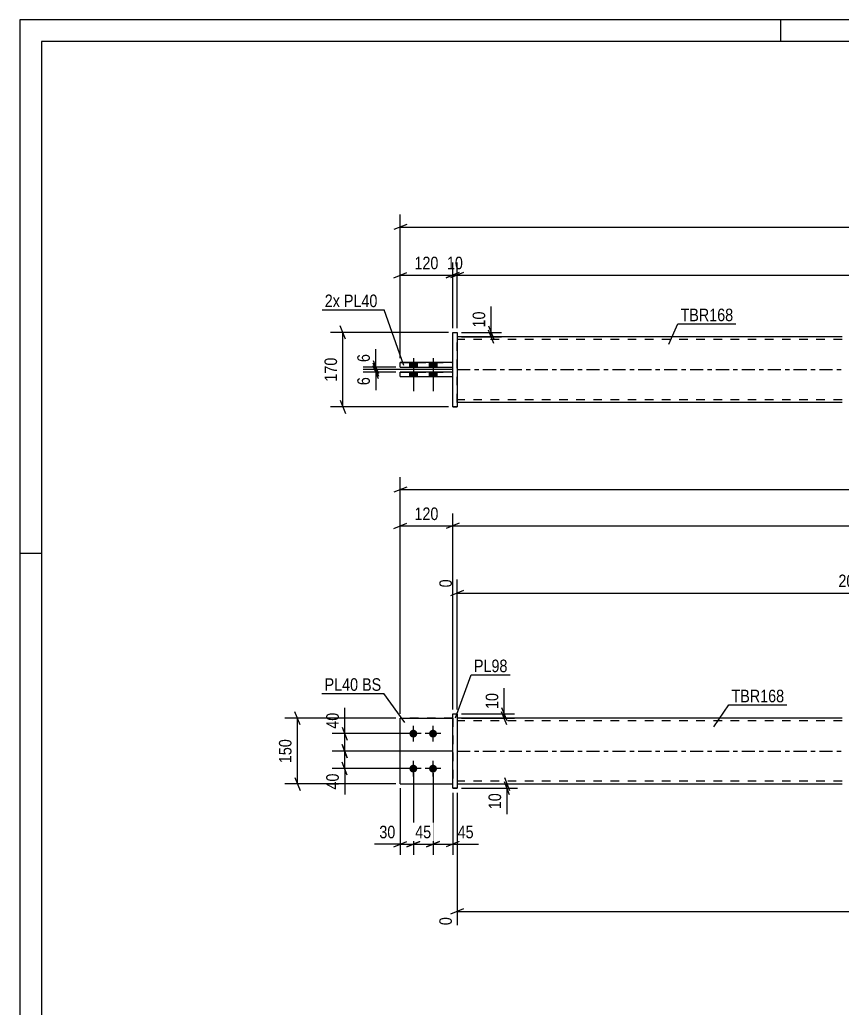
# Model space of a CAD drawing. Header units: millimetres. Extents: x 0 to 594, y 0 to 420.
# Drawn here: x 0 to 188, y 194.1 to 420 of the extents above; entities that cross this region are included whole.
import ezdxf

# ---------------------------------------------------------------- set-up
doc = ezdxf.new("R2010")
doc.units = ezdxf.units.MM
doc.linetypes.add('DXK_LINE_DOT2', pattern=[3.9198, 1.9599, -1.9599])
doc.linetypes.add('DXK_LINE_DOT3', pattern=[5.9187, 2.979, -0.9799, 0.9799, -0.9799])
doc.styles.add('Arial Narrow', font='ARIALN.TTF', dxfattribs={"height": 0.2})

# ---------------------------------------------------------------- blocks, each defined once
blk = doc.blocks.new('Unknown-580611634-1130')
at = {"color": 5, "linetype": 'Continuous'}
for p, q in [((594, 420), (0, 420)), ((0, 420), (0, 0)), ((174, 415), (174, 420)), ((589, 415), (5, 415)), ((5, 415), (5, 5)), ((5, 298), (0, 298))]:
    blk.add_line(p, q, dxfattribs=at)
blk = doc.blocks.new('Part-580611634-1679 - 1673')
at = {"color": 7, "linetype": 'DXK_LINE_DOT2'}
for p, q in [((86.98, 245.33), (86.98, 260.33)), ((86.98, 260.33), (98.98, 260.33)), ((98.98, 260.33), (86.98, 260.33)), ((98.98, 260.33), (98.98, 245.33)), ((86.98, 245.33), (86.98, 245.33)), ((86.98, 245.33), (98.98, 245.33)), ((86.98, 245.33), (98.98, 245.33)), ((98.98, 245.33), (98.98, 245.33))]:
    blk.add_line(p, q, dxfattribs=at)
blk = doc.blocks.new('Part-580611634-1700 - 1673')
at = {"color": 2, "linetype": 'Continuous'}
for p, q in [((187.98, 260.33), (99.98, 260.33)), ((99.98, 245.33), (187.98, 245.33))]:
    blk.add_line(p, q, dxfattribs=at)
at = {"color": 7, "linetype": 'DXK_LINE_DOT2'}
for p, q in [((99.98, 260.33), (99.98, 245.33)), ((187.98, 259.73), (99.98, 259.73)), ((187.98, 245.93), (99.98, 245.93))]:
    blk.add_line(p, q, dxfattribs=at)
at = {"color": 7, "linetype": 'DXK_LINE_DOT3'}
blk.add_line((99.98, 252.83), (187.98, 252.83), dxfattribs=at)
blk = doc.blocks.new('Part-580611634-1684 - 1673')
at = {"color": 2, "linetype": 'Continuous'}
for p, q in [((86.98, 245.33), (86.98, 260.33)), ((86.98, 260.33), (98.98, 260.33)), ((86.98, 245.33), (86.98, 245.33)), ((86.98, 245.33), (98.98, 245.33))]:
    blk.add_line(p, q, dxfattribs=at)
at = {"color": 7, "linetype": 'DXK_LINE_DOT2'}
for p, q in [((98.98, 260.33), (86.98, 260.33)), ((98.98, 260.33), (98.98, 245.33)), ((86.98, 245.33), (86.98, 245.33)), ((86.98, 245.33), (98.98, 245.33)), ((98.98, 245.33), (98.98, 245.33))]:
    blk.add_line(p, q, dxfattribs=at)
blk = doc.blocks.new('Bolt-580611634-1709 - 1673')
at = {"linetype": 'Continuous'}
for points in [[(89.98, 255.93), (89.79, 255.95), (89.61, 256), (89.45, 256.1), (89.31, 256.22), (89.2, 256.38), (89.12, 256.55), (89.08, 256.73), (89.08, 256.92), (89.12, 257.1), (89.2, 257.28), (89.31, 257.43), (89.45, 257.55), (89.61, 257.65), (89.79, 257.71), (89.98, 257.73), (90.16, 257.71), (90.34, 257.65), (90.51, 257.55), (90.65, 257.43), (90.76, 257.28), (90.83, 257.1), (90.87, 256.92), (90.87, 256.73), (90.83, 256.55), (90.76, 256.38), (90.65, 256.22), (90.51, 256.1), (90.34, 256), (90.16, 255.95)], [(94.48, 255.93), (94.29, 255.95), (94.11, 256), (93.95, 256.1), (93.81, 256.22), (93.7, 256.38), (93.62, 256.55), (93.58, 256.73), (93.58, 256.92), (93.62, 257.1), (93.7, 257.28), (93.81, 257.43), (93.95, 257.55), (94.11, 257.65), (94.29, 257.71), (94.48, 257.73), (94.66, 257.71), (94.84, 257.65), (95.01, 257.55), (95.15, 257.43), (95.26, 257.28), (95.33, 257.1), (95.37, 256.92), (95.37, 256.73), (95.33, 256.55), (95.26, 256.38), (95.15, 256.22), (95.01, 256.1), (94.84, 256), (94.66, 255.95)], [(89.98, 247.93), (89.79, 247.95), (89.61, 248), (89.45, 248.1), (89.31, 248.22), (89.2, 248.38), (89.12, 248.55), (89.08, 248.73), (89.08, 248.92), (89.12, 249.1), (89.2, 249.28), (89.31, 249.43), (89.45, 249.55), (89.61, 249.65), (89.79, 249.71), (89.98, 249.73), (90.16, 249.71), (90.34, 249.65), (90.51, 249.55), (90.65, 249.43), (90.76, 249.28), (90.83, 249.1), (90.87, 248.92), (90.87, 248.73), (90.83, 248.55), (90.76, 248.38), (90.65, 248.22), (90.51, 248.1), (90.34, 248), (90.16, 247.95)], [(94.48, 247.93), (94.29, 247.95), (94.11, 248), (93.95, 248.1), (93.81, 248.22), (93.7, 248.38), (93.62, 248.55), (93.58, 248.73), (93.58, 248.92), (93.62, 249.1), (93.7, 249.28), (93.81, 249.43), (93.95, 249.55), (94.11, 249.65), (94.29, 249.71), (94.48, 249.73), (94.66, 249.71), (94.84, 249.65), (95.01, 249.55), (95.15, 249.43), (95.26, 249.28), (95.33, 249.1), (95.37, 248.92), (95.37, 248.73), (95.33, 248.55), (95.26, 248.38), (95.15, 248.22), (95.01, 248.1), (94.84, 248), (94.66, 247.95)]]:
    blk.add_hatch(color=1, dxfattribs=at).paths.add_polyline_path(points)
at = {"color": 1, "linetype": 'Continuous'}
for p, q in [((89.98, 255.03), (89.98, 258.63)), ((94.48, 255.03), (94.48, 258.63)), ((91.78, 256.83), (88.18, 256.83)), ((96.28, 256.83), (92.68, 256.83)), ((91.78, 248.83), (88.18, 248.83)), ((89.98, 247.03), (89.98, 250.63)), ((96.28, 248.83), (92.68, 248.83)), ((94.48, 247.03), (94.48, 250.63))]:
    blk.add_line(p, q, dxfattribs=at)
blk = doc.blocks.new('Part-580611634-1720 - 1673')
at = {"color": 2, "linetype": 'Continuous'}
for p, q in [((98.98, 261.33), (99.98, 261.33)), ((98.98, 244.33), (98.98, 261.33)), ((99.98, 261.33), (99.98, 261.33)), ((99.98, 261.33), (99.98, 244.33)), ((98.98, 244.33), (99.98, 244.33))]:
    blk.add_line(p, q, dxfattribs=at)
at = {"color": 7, "linetype": 'DXK_LINE_DOT2'}
for p, q in [((98.98, 261.33), (99.98, 261.33)), ((99.98, 244.33), (98.98, 244.33)), ((98.98, 244.33), (98.98, 244.33)), ((99.98, 244.33), (99.98, 244.33))]:
    blk.add_line(p, q, dxfattribs=at)
blk = doc.blocks.new('Part-580611634-1418 - 1367')
at = {"color": 2, "linetype": 'Continuous'}
for p, q in [((86.98, 338.43), (86.98, 339.43)), ((98.98, 339.43), (86.98, 339.43)), ((86.98, 338.43), (86.98, 338.43)), ((86.98, 338.43), (98.98, 338.43))]:
    blk.add_line(p, q, dxfattribs=at)
at = {"color": 7, "linetype": 'DXK_LINE_DOT2'}
for p, q in [((86.98, 339.43), (98.98, 339.43)), ((98.98, 338.43), (98.98, 339.43)), ((86.98, 338.43), (98.98, 338.43))]:
    blk.add_line(p, q, dxfattribs=at)
blk = doc.blocks.new('Bolt-580611634-1370 - 1367')
at = {"linetype": 'Continuous'}
for points in [[(89.08, 340.63), (90.88, 340.63), (90.88, 341.63), (89.08, 341.63)], [(89.08, 340.63), (90.88, 340.63), (90.88, 341.63), (89.08, 341.63)], [(93.58, 340.63), (95.38, 340.63), (95.38, 341.63), (93.58, 341.63)], [(93.58, 340.63), (95.38, 340.63), (95.38, 341.63), (93.58, 341.63)], [(89.08, 338.43), (90.88, 338.43), (90.88, 339.43), (89.08, 339.43)], [(89.08, 338.43), (90.88, 338.43), (90.88, 339.43), (89.08, 339.43)], [(93.58, 338.43), (95.38, 338.43), (95.38, 339.43), (93.58, 339.43)], [(93.58, 338.43), (95.38, 338.43), (95.38, 339.43), (93.58, 339.43)]]:
    blk.add_hatch(color=1, dxfattribs=at).paths.add_polyline_path(points)
at = {"color": 1, "linetype": 'Continuous'}
for p, q in [((89.08, 341.63), (89.08, 340.63)), ((89.08, 341.63), (89.08, 340.63)), ((89.98, 342.63), (89.98, 335.13)), ((89.98, 342.63), (89.98, 335.13)), ((90.88, 341.63), (90.88, 340.63)), ((90.88, 341.63), (90.88, 340.63)), ((93.58, 341.63), (93.58, 340.63)), ((93.58, 341.63), (93.58, 340.63)), ((94.48, 342.63), (94.48, 335.13)), ((94.48, 342.63), (94.48, 335.13)), ((95.38, 341.63), (95.38, 340.63)), ((95.38, 341.63), (95.38, 340.63)), ((89.08, 339.43), (89.08, 338.43)), ((89.08, 339.43), (89.08, 338.43)), ((90.88, 339.43), (90.88, 338.43)), ((90.88, 339.43), (90.88, 338.43)), ((93.58, 339.43), (93.58, 338.43)), ((93.58, 339.43), (93.58, 338.43)), ((95.38, 339.43), (95.38, 338.43)), ((95.38, 339.43), (95.38, 338.43))]:
    blk.add_line(p, q, dxfattribs=at)
blk = doc.blocks.new('Part-580611634-1456 - 1367')
at = {"color": 2, "linetype": 'Continuous'}
for p, q in [((187.98, 347.53), (99.98, 347.53)), ((187.98, 332.53), (99.98, 332.53))]:
    blk.add_line(p, q, dxfattribs=at)
at = {"color": 7, "linetype": 'DXK_LINE_DOT2'}
for p, q in [((99.98, 332.53), (99.98, 347.53)), ((187.98, 346.93), (99.98, 346.93)), ((187.98, 333.13), (99.98, 333.13))]:
    blk.add_line(p, q, dxfattribs=at)
at = {"color": 7, "linetype": 'DXK_LINE_DOT3'}
blk.add_line((99.98, 340.03), (187.98, 340.03), dxfattribs=at)
blk = doc.blocks.new('Part-580611634-1413 - 1367')
at = {"color": 2, "linetype": 'Continuous'}
for p, q in [((86.98, 340.63), (86.98, 341.63)), ((98.98, 341.63), (86.98, 341.63)), ((86.98, 340.63), (86.98, 340.63)), ((86.98, 340.63), (98.98, 340.63))]:
    blk.add_line(p, q, dxfattribs=at)
at = {"color": 7, "linetype": 'DXK_LINE_DOT2'}
for p, q in [((86.98, 341.63), (98.98, 341.63)), ((98.98, 340.63), (98.98, 341.63)), ((86.98, 340.63), (98.98, 340.63))]:
    blk.add_line(p, q, dxfattribs=at)
blk = doc.blocks.new('Part-580611634-1398 - 1367')
at = {"color": 2, "linetype": 'Continuous'}
for p, q in [((98.98, 348.53), (99.98, 348.53)), ((98.98, 331.53), (98.98, 348.53)), ((99.98, 348.53), (99.98, 348.53)), ((99.98, 348.53), (99.98, 331.53)), ((99.98, 331.53), (98.98, 331.53)), ((98.98, 331.53), (98.98, 331.53))]:
    blk.add_line(p, q, dxfattribs=at)
at = {"color": 7, "linetype": 'DXK_LINE_DOT2'}
for p, q in [((98.98, 348.53), (99.98, 348.53)), ((98.98, 331.53), (99.98, 331.53)), ((98.98, 331.53), (98.98, 331.53))]:
    blk.add_line(p, q, dxfattribs=at)
blk = doc.blocks.new('StraightDimension-580611634-1891 - 1673')
at = {"color": 7, "linetype": 'Continuous'}
for p, q in [((110.78, 246.83), (111.98, 243.83)), ((100.98, 245.33), (113.78, 245.33)), ((100.98, 244.33), (113.78, 244.33)), ((111.98, 242.83), (110.78, 245.83)), ((111.38, 244.33), (111.38, 245.33))]:
    blk.add_line(p, q, dxfattribs=at)
at = {"color": 0}
blk.add_wipeout([(110.63, 243.8), (106.43, 243.8), (106.43, 238.95), (110.63, 238.95)], dxfattribs=at)
at = {"color": 7, "linetype": 'Continuous'}
blk.add_line((111.38, 244.33), (111.38, 238.42), dxfattribs=at)
blk.add_line((111.38, 244.33), (111.38, 238.42), dxfattribs=at)
at = {"color": 3, "style": 'Arial Narrow'}
blk.add_text('10', height=2.863, rotation=90.0002, dxfattribs=at).set_placement((110.03, 239.55))
blk = doc.blocks.new('StraightDimension-580611634-1827 - 1673')
at = {"color": 7, "linetype": 'Continuous'}
for p, q in [((89.98, 247.83), (89.98, 229.16)), ((86.98, 244.33), (86.98, 229.16)), ((85.48, 230.96), (88.48, 232.16)), ((86.98, 231.56), (89.98, 231.56)), ((91.48, 232.16), (88.48, 230.96))]:
    blk.add_line(p, q, dxfattribs=at)
at = {"color": 0}
blk.add_wipeout([(86.45, 232.31), (86.45, 236.51), (81.6, 236.51), (81.6, 232.31)], dxfattribs=at)
at = {"color": 7, "linetype": 'Continuous'}
blk.add_line((86.98, 231.56), (81.07, 231.56), dxfattribs=at)
blk.add_line((86.98, 231.56), (81.07, 231.56), dxfattribs=at)
at = {"color": 3, "style": 'Arial Narrow'}
blk.add_text('30', height=2.863, dxfattribs=at).set_placement((82.2, 232.91))
blk = doc.blocks.new('StraightDimension-580611634-1806 - 1673')
at = {"color": 7, "linetype": 'Continuous'}
for p, q in [((281.64, 270.79), (281.64, 297.57)), ((99.98, 262.33), (99.98, 292.09)), ((101.48, 289.56), (98.48, 288.36)), ((280.14, 288.36), (283.14, 289.56)), ((99.98, 288.96), (281.64, 288.96))]:
    blk.add_line(p, q, dxfattribs=at)
at = {"color": 0, "linetype": 'Continuous'}
for points in [[(281.04, 298.17), (276.84, 298.17), (276.84, 289.66), (281.04, 289.66)], [(99.38, 292.69), (95.18, 292.69), (95.18, 289.66), (99.38, 289.66)]]:
    blk.add_wipeout(points, dxfattribs=at)
at = {"color": 0}
blk.add_wipeout([(195.06, 289.71), (195.06, 293.91), (186.55, 293.91), (186.55, 289.71)], dxfattribs=at)
at = {"color": 3, "linetype": 'Continuous', "style": 'Arial Narrow'}
for s, height, p in [('2021', 2.863, (280.44, 290.26)), ('0', 2.86, (98.78, 290.26))]:
    blk.add_text(s, height=height, rotation=90.0002, dxfattribs=at).set_placement(p)
at = {"color": 3, "style": 'Arial Narrow'}
blk.add_text('2021', height=2.863, dxfattribs=at).set_placement((187.15, 290.31))
blk = doc.blocks.new('StraightDimension-580611634-2057 - 1673')
at = {"color": 7, "linetype": 'Continuous'}
for p, q in [((86.98, 261.33), (86.98, 307.15)), ((98.98, 262.33), (98.98, 307.15)), ((85.48, 303.7), (88.48, 304.9)), ((86.98, 304.3), (98.98, 304.3)), ((100.48, 304.9), (97.48, 303.7))]:
    blk.add_line(p, q, dxfattribs=at)
at = {"color": 0}
blk.add_wipeout([(96.32, 305.05), (96.32, 309.25), (89.63, 309.25), (89.63, 305.05)], dxfattribs=at)
at = {"color": 3, "style": 'Arial Narrow'}
blk.add_text('120', height=2.863, dxfattribs=at).set_placement((90.23, 305.65))
blk = doc.blocks.new('StraightDimension-580611634-1900 - 1673')
at = {"color": 7, "linetype": 'Continuous'}
for p, q in [((110.13, 262.83), (111.33, 259.83)), ((100.98, 261.33), (113.13, 261.33)), ((100.98, 260.33), (113.13, 260.33)), ((111.33, 258.83), (110.13, 261.83)), ((110.73, 260.33), (110.73, 261.33))]:
    blk.add_line(p, q, dxfattribs=at)
at = {"color": 0}
blk.add_wipeout([(109.98, 266.71), (105.78, 266.71), (105.78, 261.85), (109.98, 261.85)], dxfattribs=at)
at = {"color": 7, "linetype": 'Continuous'}
blk.add_line((110.73, 261.33), (110.73, 267.23), dxfattribs=at)
blk.add_line((110.73, 261.33), (110.73, 267.23), dxfattribs=at)
at = {"color": 3, "style": 'Arial Narrow'}
blk.add_text('10', height=2.863, rotation=90.0002, dxfattribs=at).set_placement((109.38, 262.45))
blk = doc.blocks.new('StraightDimension-580611634-2050 - 1673')
at = {"color": 7, "linetype": 'Continuous'}
for p, q in [((98.98, 262.33), (98.98, 307.15)), ((100.48, 304.9), (97.48, 303.7)), ((98.98, 304.3), (518.26, 304.3))]:
    blk.add_line(p, q, dxfattribs=at)
blk = doc.blocks.new('StraightDimension-580611634-1909 - 1673')
at = {"color": 7, "linetype": 'Continuous'}
for p, q in [((73.68, 258.33), (74.88, 255.33)), ((88.98, 256.83), (71.43, 256.83)), ((74.28, 252.83), (74.28, 256.83)), ((74.88, 251.33), (73.68, 254.33)), ((98.98, 252.83), (71.43, 252.83))]:
    blk.add_line(p, q, dxfattribs=at)
at = {"color": 0}
blk.add_wipeout([(73.53, 262.21), (69.33, 262.21), (69.33, 257.35), (73.53, 257.35)], dxfattribs=at)
at = {"color": 7, "linetype": 'Continuous'}
blk.add_line((74.28, 256.83), (74.28, 262.73), dxfattribs=at)
blk.add_line((74.28, 256.83), (74.28, 262.73), dxfattribs=at)
at = {"color": 3, "style": 'Arial Narrow'}
blk.add_text('40', height=2.863, rotation=90.0002, dxfattribs=at).set_placement((72.93, 257.95))
blk = doc.blocks.new('StraightDimension-580611634-1746 - 1673')
at = {"color": 7, "linetype": 'Continuous'}
for p, q in [((86.98, 261.33), (86.98, 315.45)), ((88.48, 313.2), (85.48, 312)), ((86.98, 312.6), (530.26, 312.6))]:
    blk.add_line(p, q, dxfattribs=at)
blk = doc.blocks.new('StraightDimension-580611634-1813 - 1673')
at = {"color": 7, "linetype": 'Continuous'}
for p, q in [((94.48, 247.83), (94.48, 229.16)), ((98.98, 243.33), (98.98, 229.16)), ((92.98, 230.96), (95.98, 232.16)), ((94.48, 231.56), (98.98, 231.56)), ((100.48, 232.16), (97.48, 230.96))]:
    blk.add_line(p, q, dxfattribs=at)
at = {"color": 0}
blk.add_wipeout([(104.36, 232.31), (104.36, 236.51), (99.5, 236.51), (99.5, 232.31)], dxfattribs=at)
at = {"color": 7, "linetype": 'Continuous'}
blk.add_line((98.98, 231.56), (104.88, 231.56), dxfattribs=at)
blk.add_line((98.98, 231.56), (104.88, 231.56), dxfattribs=at)
at = {"color": 3, "style": 'Arial Narrow'}
blk.add_text('45', height=2.863, dxfattribs=at).set_placement((100.1, 232.91))
blk = doc.blocks.new('StraightDimension-580611634-1820 - 1673')
at = {"color": 7, "linetype": 'Continuous'}
for p, q in [((89.98, 247.83), (89.98, 229.16)), ((94.48, 247.83), (94.48, 229.16)), ((88.48, 230.96), (91.48, 232.16)), ((89.98, 231.56), (94.48, 231.56)), ((95.98, 232.16), (92.98, 230.96))]:
    blk.add_line(p, q, dxfattribs=at)
at = {"color": 0}
blk.add_wipeout([(94.65, 232.31), (94.65, 236.51), (89.8, 236.51), (89.8, 232.31)], dxfattribs=at)
at = {"color": 3, "style": 'Arial Narrow'}
blk.add_text('45', height=2.863, dxfattribs=at).set_placement((90.4, 232.91))
blk = doc.blocks.new('StraightDimension-580611634-1878 - 1673')
at = {"color": 7, "linetype": 'Continuous'}
for p, q in [((304.36, 244.33), (304.36, 207.56)), ((99.98, 243.33), (99.98, 213.05)), ((101.48, 216.78), (98.48, 215.58)), ((99.98, 216.18), (304.36, 216.18)), ((302.86, 215.58), (305.86, 216.78))]:
    blk.add_line(p, q, dxfattribs=at)
at = {"color": 0}
blk.add_wipeout([(206.42, 216.93), (206.42, 221.13), (197.91, 221.13), (197.91, 216.93)], dxfattribs=at)
at = {"color": 0, "linetype": 'Continuous'}
for points in [[(99.38, 215.48), (95.18, 215.48), (95.18, 212.45), (99.38, 212.45)], [(303.76, 215.48), (299.56, 215.48), (299.56, 206.96), (303.76, 206.96)]]:
    blk.add_wipeout(points, dxfattribs=at)
at = {"color": 3, "style": 'Arial Narrow'}
blk.add_text('2248', height=2.863, dxfattribs=at).set_placement((198.51, 217.53))
at = {"color": 3, "linetype": 'Continuous', "style": 'Arial Narrow'}
for s, height, p in [('0', 2.86, (98.78, 213.05)), ('2248', 2.863, (303.16, 207.56))]:
    blk.add_text(s, height=height, rotation=90.0002, dxfattribs=at).set_placement(p)
blk = doc.blocks.new('StraightDimension-580611634-1922 - 1673')
at = {"color": 7, "linetype": 'Continuous'}
for p, q in [((73.68, 254.33), (74.88, 251.33)), ((98.98, 252.83), (71.43, 252.83)), ((74.28, 248.83), (74.28, 252.83)), ((88.98, 248.83), (71.43, 248.83)), ((74.88, 247.33), (73.68, 250.33))]:
    blk.add_line(p, q, dxfattribs=at)
at = {"color": 0}
blk.add_wipeout([(73.53, 248.3), (69.33, 248.3), (69.33, 243.44), (73.53, 243.44)], dxfattribs=at)
at = {"color": 7, "linetype": 'Continuous'}
blk.add_line((74.28, 248.83), (74.28, 242.92), dxfattribs=at)
blk.add_line((74.28, 248.83), (74.28, 242.92), dxfattribs=at)
at = {"color": 3, "style": 'Arial Narrow'}
blk.add_text('40', height=2.863, rotation=90.0002, dxfattribs=at).set_placement((72.93, 244.05))
blk = doc.blocks.new('StraightDimension-580611634-1979 - 1673')
at = {"color": 7, "linetype": 'Continuous'}
for p, q in [((85.98, 260.33), (60.62, 260.33)), ((64.07, 258.83), (62.87, 261.83)), ((63.47, 245.33), (63.47, 260.33)), ((62.87, 246.83), (64.07, 243.83)), ((85.98, 245.33), (60.62, 245.33))]:
    blk.add_line(p, q, dxfattribs=at)
at = {"color": 0}
blk.add_wipeout([(62.72, 256.17), (58.52, 256.17), (58.52, 249.48), (62.72, 249.48)], dxfattribs=at)
at = {"color": 3, "style": 'Arial Narrow'}
blk.add_text('150', height=2.863, rotation=90.0002, dxfattribs=at).set_placement((62.12, 250.08))
blk = doc.blocks.new('StraightDimension-580611634-1471 - 1367')
at = {"color": 7, "linetype": 'Continuous'}
for p, q in [((100.98, 348.53), (110.15, 348.53)), ((107.15, 350.03), (108.35, 347.03)), ((108.35, 346.03), (107.15, 349.03)), ((107.75, 347.53), (107.75, 348.53)), ((100.98, 347.53), (110.15, 347.53))]:
    blk.add_line(p, q, dxfattribs=at)
at = {"color": 0}
blk.add_wipeout([(107, 353.91), (102.8, 353.91), (102.8, 349.06), (107, 349.06)], dxfattribs=at)
at = {"color": 7, "linetype": 'Continuous'}
blk.add_line((107.75, 348.53), (107.75, 354.44), dxfattribs=at)
blk.add_line((107.75, 348.53), (107.75, 354.44), dxfattribs=at)
at = {"color": 3, "style": 'Arial Narrow'}
blk.add_text('10', height=2.863, rotation=90.0002, dxfattribs=at).set_placement((106.4, 349.66))
blk = doc.blocks.new('StraightDimension-580611634-3458 - 1367')
at = {"color": 7, "linetype": 'Continuous'}
for p, q in [((80.78, 342.13), (81.98, 339.13)), ((81.98, 338.53), (80.78, 341.53)), ((85.98, 340.63), (78.53, 340.63)), ((98.98, 340.03), (78.53, 340.03)), ((81.38, 340.03), (81.38, 340.63))]:
    blk.add_line(p, q, dxfattribs=at)
at = {"color": 0}
blk.add_wipeout([(80.63, 344.19), (76.43, 344.19), (76.43, 341.16), (80.63, 341.16)], dxfattribs=at)
at = {"color": 7, "linetype": 'Continuous'}
blk.add_line((81.38, 340.63), (81.38, 344.71), dxfattribs=at)
blk.add_line((81.38, 340.63), (81.38, 344.71), dxfattribs=at)
at = {"color": 3, "style": 'Arial Narrow'}
blk.add_text('6', height=2.86, rotation=90.0002, dxfattribs=at).set_placement((80.03, 341.76))
blk = doc.blocks.new('StraightDimension-580611634-3459 - 1367')
at = {"color": 7, "linetype": 'Continuous'}
for p, q in [((80.78, 341.53), (81.98, 338.53)), ((98.98, 340.03), (78.53, 340.03)), ((85.98, 339.43), (78.53, 339.43)), ((81.98, 337.93), (80.78, 340.93)), ((81.38, 339.43), (81.38, 340.03))]:
    blk.add_line(p, q, dxfattribs=at)
at = {"color": 0}
blk.add_wipeout([(80.63, 338.91), (76.43, 338.91), (76.43, 335.88), (80.63, 335.88)], dxfattribs=at)
at = {"color": 7, "linetype": 'Continuous'}
blk.add_line((81.38, 339.43), (81.38, 335.35), dxfattribs=at)
blk.add_line((81.38, 339.43), (81.38, 335.35), dxfattribs=at)
at = {"color": 3, "style": 'Arial Narrow'}
blk.add_text('6', height=2.86, rotation=90.0002, dxfattribs=at).set_placement((80.03, 336.48))
blk = doc.blocks.new('StraightDimension-580611634-1525 - 1367')
at = {"color": 7, "linetype": 'Continuous'}
for p, q in [((97.98, 348.53), (71.03, 348.53)), ((74.48, 347.03), (73.28, 350.03)), ((73.88, 331.53), (73.88, 348.53)), ((73.28, 333.03), (74.48, 330.03)), ((97.98, 331.53), (71.03, 331.53))]:
    blk.add_line(p, q, dxfattribs=at)
at = {"color": 0}
blk.add_wipeout([(73.13, 343.38), (68.93, 343.38), (68.93, 336.69), (73.13, 336.69)], dxfattribs=at)
at = {"color": 3, "style": 'Arial Narrow'}
blk.add_text('170', height=2.863, rotation=90.0002, dxfattribs=at).set_placement((72.53, 337.29))
blk = doc.blocks.new('StraightDimension-580611634-1545 - 1367')
at = {"color": 7, "linetype": 'Continuous'}
for p, q in [((86.98, 342.63), (86.98, 375.48)), ((88.48, 373.23), (85.48, 372.03)), ((86.98, 372.63), (530.26, 372.63))]:
    blk.add_line(p, q, dxfattribs=at)
blk = doc.blocks.new('StraightDimension-580611634-1556 - 1367')
at = {"color": 7, "linetype": 'Continuous'}
for p, q in [((98.98, 349.53), (98.98, 364.48)), ((99.98, 349.53), (99.98, 364.48)), ((97.48, 361.03), (100.48, 362.23)), ((101.48, 362.23), (98.48, 361.03)), ((98.98, 361.63), (99.98, 361.63))]:
    blk.add_line(p, q, dxfattribs=at)
at = {"color": 0}
blk.add_wipeout([(101.9, 362.38), (101.9, 366.58), (97.05, 366.58), (97.05, 362.38)], dxfattribs=at)
at = {"color": 3, "style": 'Arial Narrow'}
blk.add_text('10', height=2.863, dxfattribs=at).set_placement((97.65, 362.98))
blk = doc.blocks.new('StraightDimension-580611634-1566 - 1367')
at = {"color": 7, "linetype": 'Continuous'}
for p, q in [((86.98, 342.63), (86.98, 364.48)), ((98.98, 349.53), (98.98, 364.48)), ((85.48, 361.03), (88.48, 362.23)), ((86.98, 361.63), (98.98, 361.63)), ((100.48, 362.23), (97.48, 361.03))]:
    blk.add_line(p, q, dxfattribs=at)
at = {"color": 0}
blk.add_wipeout([(96.32, 362.38), (96.32, 366.58), (89.63, 366.58), (89.63, 362.38)], dxfattribs=at)
at = {"color": 3, "style": 'Arial Narrow'}
blk.add_text('120', height=2.863, dxfattribs=at).set_placement((90.23, 362.98))
blk = doc.blocks.new('StraightDimension-580611634-1576 - 1367')
at = {"color": 7, "linetype": 'Continuous'}
for p, q in [((99.98, 349.53), (99.98, 364.48)), ((101.48, 362.23), (98.48, 361.03)), ((99.98, 361.63), (517.26, 361.63))]:
    blk.add_line(p, q, dxfattribs=at)
blk = doc.blocks.new('Mark-580611634-1696 - 1673')
at = {"color": 0}
blk.add_wipeout([(174.77, 264), (174.77, 267), (162.71, 267), (162.71, 264)], dxfattribs=at)
blk.add_wipeout([(174.77, 264), (174.77, 267), (162.71, 267), (162.71, 264)], dxfattribs=at)
at = {"color": 30, "linetype": 'Continuous'}
for p, q in [((158.71, 258.35), (162.11, 263.4)), ((162.11, 263.4), (175.37, 263.4))]:
    blk.add_line(p, q, dxfattribs=at)
at = {"color": 3, "style": 'Arial Narrow'}
blk.add_text('TBR168', height=2.863, dxfattribs=at).set_placement((162.71, 264))
blk = doc.blocks.new('Mark-580611634-1716 - 1673')
at = {"color": 0}
blk.add_wipeout([(111.5, 270.88), (111.5, 273.88), (103.83, 273.88), (103.83, 270.88)], dxfattribs=at)
blk.add_wipeout([(111.5, 270.88), (111.5, 273.88), (103.83, 273.88), (103.83, 270.88)], dxfattribs=at)
at = {"color": 30, "linetype": 'Continuous'}
for p, q in [((99.62, 260.41), (103.23, 270.28)), ((103.23, 270.28), (112.1, 270.28))]:
    blk.add_line(p, q, dxfattribs=at)
at = {"color": 3, "style": 'Arial Narrow'}
blk.add_text('PL98', height=2.863, dxfattribs=at).set_placement((103.83, 270.88))
blk = doc.blocks.new('MarkSet-580611634-2089 - 1673')
at = {"color": 0}
blk.add_wipeout([(77.35, 266.62), (77.35, 269.62), (69.68, 269.62), (69.68, 266.62)], dxfattribs=at)
blk.add_wipeout([(77.35, 266.62), (77.35, 269.62), (69.68, 269.62), (69.68, 266.62)], dxfattribs=at)
blk.add_wipeout([(82.64, 266.62), (82.64, 269.62), (78.25, 269.62), (78.25, 266.62)], dxfattribs=at)
blk.add_wipeout([(82.64, 266.62), (82.64, 269.62), (78.25, 269.62), (78.25, 266.62)], dxfattribs=at)
at = {"color": 30, "linetype": 'Continuous'}
for p in [(69.08, 266.02), (88.01, 259.39)]:
    blk.add_line(p, (83.24, 266.02), dxfattribs=at)
at = {"color": 3, "style": 'Arial Narrow'}
for s, p in [('PL40', (69.68, 266.62)), ('BS', (78.25, 266.62))]:
    blk.add_text(s, height=2.863, dxfattribs=at).set_placement(p)
blk = doc.blocks.new('Mark-580611634-1452 - 1367')
at = {"color": 0}
blk.add_wipeout([(163.12, 351.1), (163.12, 354.1), (151.06, 354.1), (151.06, 351.1)], dxfattribs=at)
blk.add_wipeout([(163.12, 351.1), (163.12, 354.1), (151.06, 354.1), (151.06, 351.1)], dxfattribs=at)
at = {"color": 30, "linetype": 'Continuous'}
for p, q in [((148.35, 345.84), (150.46, 350.5)), ((150.46, 350.5), (163.72, 350.5))]:
    blk.add_line(p, q, dxfattribs=at)
at = {"color": 3, "style": 'Arial Narrow'}
blk.add_text('TBR168', height=2.863, dxfattribs=at).set_placement((151.06, 351.1))
blk = doc.blocks.new('MarkSet-580611634-1664 - 1367')
at = {"color": 30, "linetype": 'Continuous'}
blk.add_line((87.82, 341.01), (83.27, 353.72), dxfattribs=at)
at = {"color": 0}
blk.add_wipeout([(73.2, 354.32), (73.2, 357.32), (69.72, 357.32), (69.72, 354.32)], dxfattribs=at)
blk.add_wipeout([(73.2, 354.32), (73.2, 357.32), (69.72, 357.32), (69.72, 354.32)], dxfattribs=at)
blk.add_wipeout([(81.77, 354.32), (81.77, 357.32), (74.1, 357.32), (74.1, 354.32)], dxfattribs=at)
blk.add_wipeout([(81.77, 354.32), (81.77, 357.32), (74.1, 357.32), (74.1, 354.32)], dxfattribs=at)
at = {"color": 30, "linetype": 'Continuous'}
blk.add_line((69.12, 353.72), (83.27, 353.72), dxfattribs=at)
at = {"color": 3, "style": 'Arial Narrow'}
for s, p in [('2x', (69.72, 354.32)), ('PL40', (74.1, 354.32))]:
    blk.add_text(s, height=2.863, dxfattribs=at).set_placement(p)

msp = doc.modelspace()

# ---------------------------------------------------------------- block references
for name in ['Unknown-580611634-1130', 'Part-580611634-1398 - 1367', 'Part-580611634-1456 - 1367', 'Part-580611634-1413 - 1367', 'Bolt-580611634-1370 - 1367', 'Part-580611634-1418 - 1367', 'Part-580611634-1700 - 1673', 'Part-580611634-1679 - 1673', 'Part-580611634-1684 - 1673', 'Part-580611634-1720 - 1673', 'Bolt-580611634-1709 - 1673']:
    msp.add_blockref(name, (0, 0))

# ---------------------------------------------------------------- next in the draw order: block references
for name in ['StraightDimension-580611634-1471 - 1367', 'StraightDimension-580611634-3458 - 1367', 'StraightDimension-580611634-1806 - 1673', 'StraightDimension-580611634-1827 - 1673', 'StraightDimension-580611634-1891 - 1673']:
    msp.add_blockref(name, (0, 0))

# ---------------------------------------------------------------- next in the draw order: block references
for name in ['StraightDimension-580611634-3459 - 1367', 'StraightDimension-580611634-2057 - 1673', 'StraightDimension-580611634-1813 - 1673']:
    msp.add_blockref(name, (0, 0))

# ---------------------------------------------------------------- next in the draw order: block references
for name in ['StraightDimension-580611634-1525 - 1367', 'StraightDimension-580611634-1900 - 1673', 'StraightDimension-580611634-1820 - 1673']:
    msp.add_blockref(name, (0, 0))

# ---------------------------------------------------------------- next in the draw order: block references
for name in ['StraightDimension-580611634-1545 - 1367', 'StraightDimension-580611634-2050 - 1673', 'StraightDimension-580611634-1878 - 1673']:
    msp.add_blockref(name, (0, 0))

# ---------------------------------------------------------------- next in the draw order: block references
for name in ['StraightDimension-580611634-1556 - 1367', 'StraightDimension-580611634-1909 - 1673']:
    msp.add_blockref(name, (0, 0))

# ---------------------------------------------------------------- next in the draw order: block references
for name in ['StraightDimension-580611634-1566 - 1367', 'StraightDimension-580611634-1746 - 1673', 'StraightDimension-580611634-1922 - 1673']:
    msp.add_blockref(name, (0, 0))

# ---------------------------------------------------------------- next in the draw order: block references
for name in ['StraightDimension-580611634-1576 - 1367', 'MarkSet-580611634-1664 - 1367', 'Mark-580611634-1716 - 1673', 'Mark-580611634-1696 - 1673', 'StraightDimension-580611634-1979 - 1673']:
    msp.add_blockref(name, (0, 0))

# ---------------------------------------------------------------- next in the draw order: block references
for name in ['Mark-580611634-1452 - 1367', 'MarkSet-580611634-2089 - 1673']:
    msp.add_blockref(name, (0, 0))

doc.saveas('drawing.dxf')
